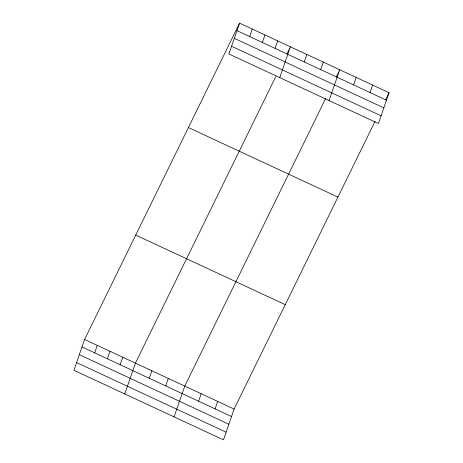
<?xml version="1.0" encoding="UTF-8"?>
<svg xmlns="http://www.w3.org/2000/svg" width="463" height="463" viewBox="0 0 463 463"><rect width="100%" height="100%" fill="white"/><g stroke="black" fill="none" stroke-linecap="round" stroke-linejoin="round"><path stroke-width="0.69" d="M239.556 23.15L228.89 53.951L378.41 123.517L389.076 92.716L239.556 23.15L84.584 339.483L73.924 370.284L223.444 439.85L234.11 409.049L375.105 121.248M94.701 352.887L97.299 345.392M107.41 358.802L110.009 351.307M120.12 364.717L122.718 357.222M124.761 393.938L135.428 363.137L275.78 76.627M249.673 36.56L252.266 29.065M262.382 42.469L264.975 34.974M149.277 378.283L151.87 370.788M275.091 48.383L277.684 40.889M165.725 385.934L168.318 378.439M279.727 77.605L290.394 46.804L286.898 53.934M174.1 416.891L184.766 386.09L325.761 98.289M304.249 61.949L306.842 54.455M198.621 401.236L201.214 393.747M320.691 69.6L323.29 62.106M215.069 408.893L217.662 401.398M329.071 100.564L339.738 69.763L336.242 76.893M353.587 84.908L356.186 77.414M370.035 92.559L372.634 85.065M385.586 99.852L389.076 92.716M236.963 30.645L386.483 100.211M234.295 38.336L383.821 107.902M231.552 46.259L381.078 115.825M188.418 127.539L337.938 197.105M135.728 235.094L285.249 304.66M84.584 339.483L234.11 409.049M81.992 346.978L231.517 416.544M79.329 354.67L228.849 424.235M76.586 362.593L226.106 432.158"/></g></svg>
